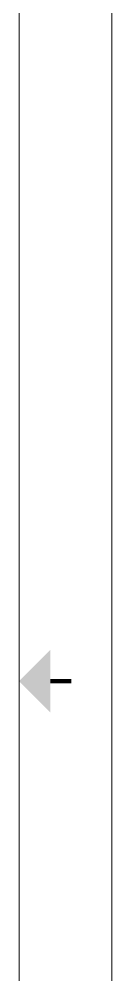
# Model space of a CAD drawing. Header units: inches. Extents: x -48 to 250, y -21 to 207.
# Drawn here: x 243.6 to 249.9, y 73.2 to 138 of the extents above; entities that cross this region are included whole.
import ezdxf
from ezdxf.enums import TextEntityAlignment as Align

# ---------------------------------------------------------------- set-up
doc = ezdxf.new("R2010")
doc.units = ezdxf.units.IN
doc.header["$MEASUREMENT"] = 0
doc.layers.add('Title Block', color=7, linetype='Continuous')
doc.styles.add('ACANSTS', font='romans.shx', dxfattribs={"height": 1})
doc.styles.add('Roman', font='romans')

# ---------------------------------------------------------------- blocks, each defined once
blk = doc.blocks.new('LONE STAR BLOWER TITLE BLOCK (SIZE A)')
at = {"layer": 'Title Block', "lineweight": 15}
for p, q in [((23.625, 0), (23.625, 18)), ((23.125, 0.5), (23.125, 17.5))]:
    blk.add_line(p, q, dxfattribs=at)
at = {"layer": 'Title Block', "lineweight": 15, "const_width": 0.0225}
blk.add_lwpolyline([(23.4062, 9), (23.2938, 9)], dxfattribs=at)
at = {"layer": 'Title Block', "lineweight": 15}
blk.add_solid([(23.2938, 8.8313), (23.2938, 9.1688), (23.125, 9)], dxfattribs=at)
at = {"layer": 'Title Block', "lineweight": 15, "style": 'ACANSTS'}
for tag, p, height in [('DRAWN_BY', (14.3692, 2.2855), 0.135), ('DRAWN_DATE', (15.5145, 2.2938), 0.135), ('DRAWING_SUBTITLE', (17.5134, 1.9768), 0.2025), ('CHECKED_BY', (14.3914, 1.9397), 0.135), ('CHECK_DATE', (15.4958, 1.9404), 0.135), ('DRAWING_SUBTITLE', (17.5109, 1.5494), 0.2025), ('ENGINEER', (14.3854, 1.6081), 0.135), ('ENG_DATE', (15.4868, 1.6029), 0.135), ('MANUFACTURING', (14.3811, 1.2706), 0.135), ('MFG_DATE', (15.4879, 1.2695), 0.135), ('CONTROL', (14.3811, 0.9331), 0.135), ('CONTROL_DATE', (15.4879, 0.932), 0.135), ('CAGE_CODE', (17.7275, 0.9163), 0.135), ('MODEL_FILE_NAME', (8.2952, 0.6111), 0.135), ('APPROVED_BY', (14.3698, 0.5685), 0.135), ('APPROVAL_DATE', (15.4796, 0.5615), 0.135)]:
    blk.add_attdef(tag, p, '', height=height, dxfattribs=at)
at = {"layer": 'Title Block', "lineweight": 15, "style": 'Roman', "flags": 8}
for tag, height, p in [('DWG_NUMBER', 0.2812, (18.9096, 1.1474)), ('SCALE', 0.135, (17.9035, 0.7041)), ('SHEETNUMBER', 0.135, (21.2556, 0.7041)), ('TOTA_SHEETS', 0.135, (21.8939, 0.7016))]:
    blk.add_attdef(tag, text='', height=height, dxfattribs=at).set_placement(p, align=Align.TOP_LEFT)
at = {"layer": 'Title Block', "lineweight": 15, "style": 'ACANSTS'}
blk.add_attdef('REVISION', text='', height=0.135, dxfattribs=at).set_placement((22.8495, 0.8933), align=Align.CENTER)

msp = doc.modelspace()

# ---------------------------------------------------------------- block references
at = {"xscale": 12.62788581092365, "yscale": 12.62788581092365, "zscale": 12.62788581092365}
msp.add_blockref('LONE STAR BLOWER TITLE BLOCK (SIZE A)', (-48.393, -20.549), dxfattribs=at)

doc.saveas('drawing.dxf')
